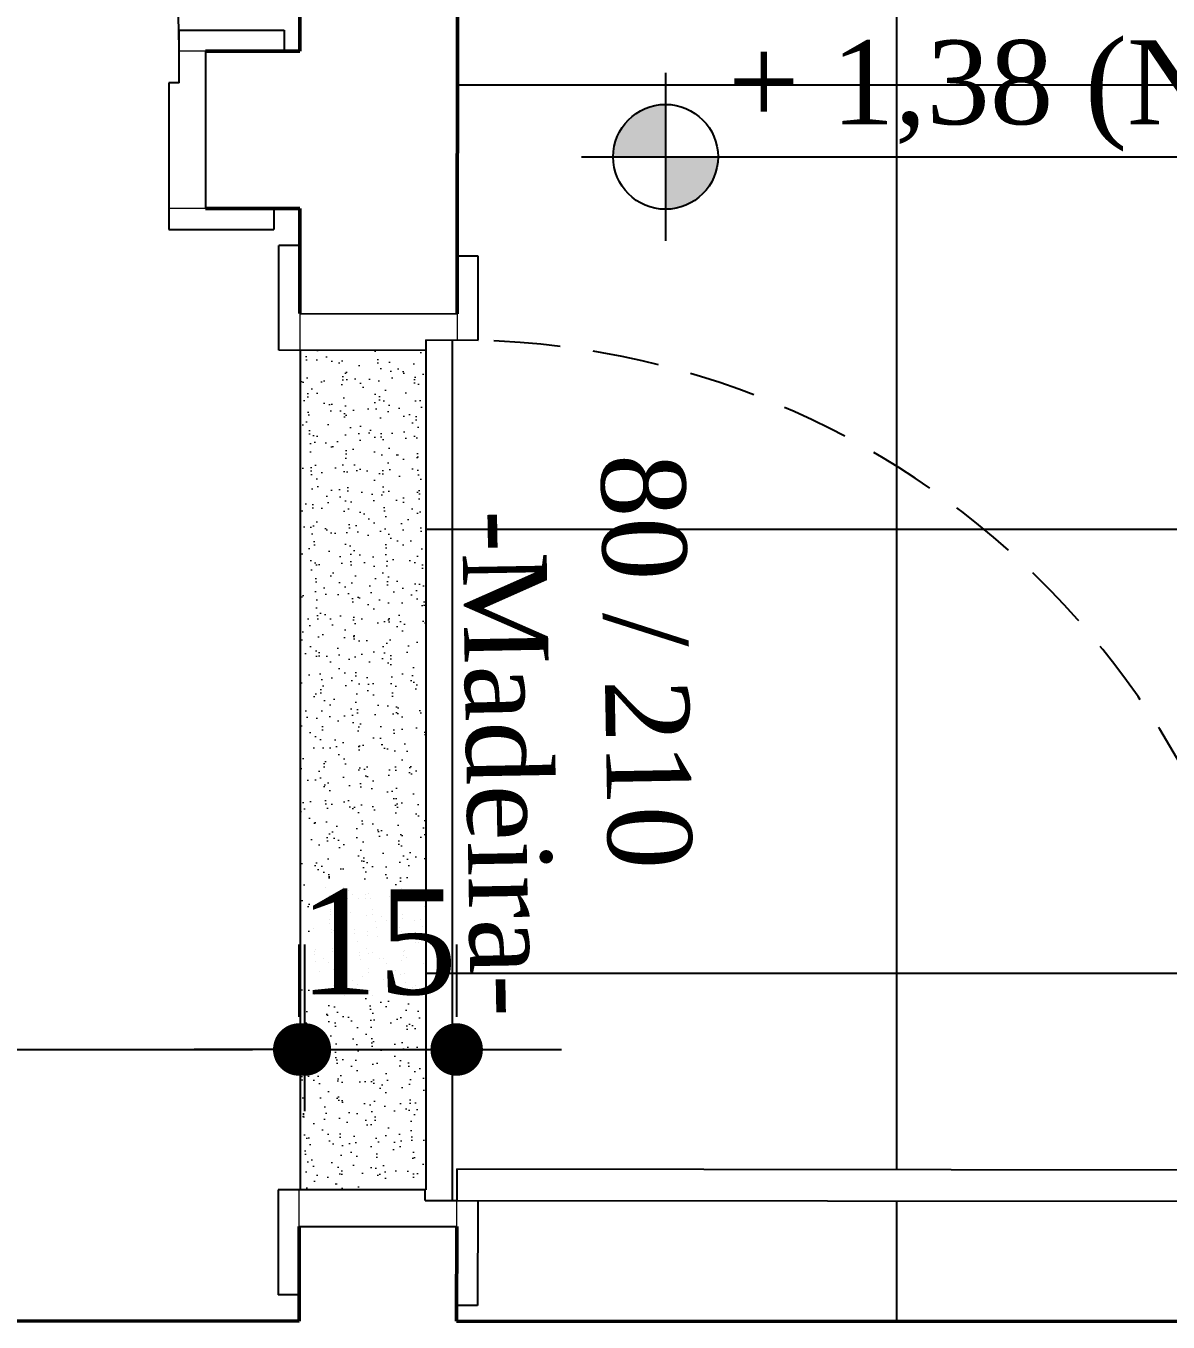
# Model space of a CAD drawing. Header units: centimetres. Extents: x -48696 to 156237, y -5617 to 29024.
# Drawn here: x -45172.8 to -45063.9, y 10665.7 to 10789.2 of the extents above; entities that cross this region are included whole.
import ezdxf

# ---------------------------------------------------------------- set-up
doc = ezdxf.new("R2010")
doc.units = ezdxf.units.CM
doc.linetypes.add('HIDDEN', pattern=[9.525, 6.35, -3.175])
doc.layers.add('A0 BV', color=7, linetype='Continuous', plot=False)
for name, color, linetype in [('ACESSORIOS', 2, 'Continuous'), ('Hachuria - Moveis', 1, 'Continuous'), ('Piso', 55, 'Continuous'), ('PN010', 1, 'Continuous'), ('PORTAS', 3, 'Continuous'), ('Portas-Cotas', 2, 'Continuous'), ('Portas-Projeção', 55, 'HIDDEN'), ('Texto', 2, 'Continuous')]:
    doc.layers.add(name, color=color, linetype=linetype)
for name, color, linetype, lineweight in [('Parede Baixa', 5, 'Continuous', 50), ('Pisos Externos', 15, 'Continuous', 9), ('Portas - Janelas', 2, 'Continuous', 20)]:
    doc.layers.add(name, color=color, linetype=linetype, lineweight=lineweight)
doc.styles.add('Valéria', font='romantic.ttf', dxfattribs={"height": 10})
doc.dimstyles.new('Cota - 50', dxfattribs={"dimtxt": 10, "dimasz": 5, "dimexe": 10, "dimexo": 20, "dimgap": 5, "dimtad": 1, "dimtxsty": 'Valéria', "dimblk": 'DOT', "dimcen": 0, "dimclrd": 12, "dimclre": 12, "dimclrt": 2, "dimazin": 2, "dimtfac": 1, "dimtix": 1, "dimtmove": 0, "dimatfit": 3, "dimldrblk": 'DOT', "dimfxl": 1, "dimarcsym": 0})

# ---------------------------------------------------------------- blocks, each defined once
blk = doc.blocks.new('_Dot')
at = {"color": 0, "linetype": 'ByBlock', "lineweight": -2}
blk.add_line((-0.5, 0), (-1, 0), dxfattribs=at)
at = {"color": 0, "linetype": 'ByBlock', "const_width": 0.5}
blk.add_lwpolyline([(-0.25, 0, 1), (0.25, 0, 1)], format="xyb", close=True, dxfattribs=at)
blk = doc.blocks.new('*D1820')
at = {"layer": 'A0 BV', "color": 12, "lineweight": -2, "transparency": 16777216}
for p, q in [((-45146.73, 10694.81), (-45146.73, 10701.68)), ((-45131.73, 10694.8), (-45131.73, 10701.68)), ((-45151.73, 10691.68), (-45156.73, 10691.68)), ((-45146.73, 10691.68), (-45131.73, 10691.68)), ((-45126.73, 10691.68), (-45121.73, 10691.68))]:
    blk.add_line(p, q, dxfattribs=at)
at = {"layer": 'Defpoints', "color": 0, "transparency": 16777216}
for p in [(-45131.73, 10691.68), (-45146.73, 10674.81), (-45131.73, 10674.8)]:
    blk.add_point(p, dxfattribs=at)
at = {"layer": 'A0 BV', "color": 12, "lineweight": -2, "transparency": 16777216, "xscale": 5, "yscale": 5, "zscale": 5}
blk.add_blockref('_Dot', (-45146.73, 10691.68), dxfattribs=at)
at = {"layer": 'A0 BV', "color": 12, "lineweight": -2, "transparency": 16777216, "xscale": 5, "yscale": 5, "zscale": 5, "rotation": 180}
blk.add_blockref('_Dot', (-45131.73, 10691.68), dxfattribs=at)
at = {"layer": 'A0 BV', "color": 2, "transparency": 16777216, "insert": (-45139.23, 10701.88), "char_height": 10, "attachment_point": 5, "style": 'Valéria'}
blk.add_mtext('15', dxfattribs=at)
blk = doc.blocks.new('*D1743')
at = {"layer": 'A0 BV', "color": 12, "lineweight": -2, "transparency": 16777216}
for p, q in [((-45146.19, 10685.81), (-45146.19, 10701.68)), ((-45430.18, 10691.68), (-45151.19, 10691.68)), ((-45435.18, 10671.68), (-45435.18, 10681.68))]:
    blk.add_line(p, q, dxfattribs=at)
at = {"layer": 'Defpoints', "color": 0, "transparency": 16777216}
for p in [(-45435.18, 10691.68), (-45146.19, 10691.68), (-45146.19, 10665.81)]:
    blk.add_point(p, dxfattribs=at)
at = {"layer": 'A0 BV', "color": 12, "lineweight": -2, "transparency": 16777216, "xscale": 5, "yscale": 5, "zscale": 5, "rotation": 180}
blk.add_blockref('_Dot', (-45435.18, 10691.68), dxfattribs=at)
at = {"layer": 'A0 BV', "color": 12, "lineweight": -2, "transparency": 16777216, "xscale": 5, "yscale": 5, "zscale": 5}
blk.add_blockref('_Dot', (-45146.19, 10691.68), dxfattribs=at)
at = {"layer": 'A0 BV', "color": 2, "transparency": 16777216, "insert": (-45290.69, 10701.85), "char_height": 10, "attachment_point": 5, "style": 'Valéria'}
blk.add_mtext('289', dxfattribs=at)

msp = doc.modelspace()

# ---------------------------------------------------------------- hatches: boundary and pattern name
at = {"layer": 'Piso'}
h = msp.add_hatch(dxfattribs=at)
h.set_pattern_fill('ANSI37', color=256, scale=13.333333, angle=45)
h.set_pattern_definition([(90, (-26378.48, -7504.41), (-42.33333, 3e-14), []), (180, (-26378.48, -7504.41), (-3e-14, -42.33333), [])])
edge = h.paths.add_edge_path()
edge.add_line((-44971.48966, 10828.9274), (-45131.63013, 10828.79819))
edge.add_line((-45131.63013, 10828.79819), (-45131.70075, 10767.29831))
edge.add_line((-45131.70075, 10767.29831), (-45129.67263, 10767.29598))
edge.add_line((-45129.67263, 10767.29598), (-45129.68185, 10759.27191))
edge.add_line((-45129.68185, 10759.27191), (-45134.68181, 10759.30173))
edge.add_line((-45134.68181, 10759.30173), (-45134.72624, 10677.80174))
edge.add_line((-45134.72624, 10677.80174), (-45134.72681, 10677.30174))
edge.add_line((-45134.72681, 10677.30174), (-45131.72682, 10677.29829))
edge.add_line((-45131.72682, 10677.29829), (-45131.72337, 10680.29829))
edge.add_line((-45131.72337, 10680.29829), (-45059.22342, 10680.21504))
edge.add_line((-45059.22342, 10680.21504), (-45059.2194, 10683.71504))
edge.add_line((-45059.2194, 10683.71504), (-45062.24019, 10683.80198))
edge.add_line((-45062.24019, 10683.80198), (-45062.24019, 10689.45098))
edge.add_line((-45062.24019, 10689.45098), (-45054.25316, 10689.45098))
edge.add_line((-45054.25316, 10689.45098), (-45053.90805, 10688.97676))
edge.add_line((-45053.90805, 10688.97676), (-45053.90805, 10683.52857))
edge.add_line((-45053.90805, 10683.52857), (-45056.7194, 10683.71217))
edge.add_line((-45056.7194, 10683.71217), (-45056.7194, 10680.21217))
edge.add_line((-45056.7194, 10680.21217), (-45052.72337, 10680.29829))
edge.add_line((-45052.72337, 10680.29829), (-45052.72687, 10677.20758))
edge.add_line((-45052.72687, 10677.20758), (-45056.72687, 10677.21218))
edge.add_line((-45056.72687, 10677.21218), (-45056.73088, 10673.71218))
edge.add_line((-45056.73088, 10673.71218), (-45053.98945, 10673.7222))
edge.add_line((-45053.98945, 10673.7222), (-45054.23433, 10670.70931))
edge.add_line((-45054.23433, 10670.70931), (-45054.23433, 10668.08058))
edge.add_line((-45054.23433, 10668.08058), (-45061.96585, 10668.08058))
edge.add_line((-45061.96585, 10668.08058), (-45061.73433, 10670.71792))
edge.add_line((-45061.73433, 10670.71792), (-45061.73433, 10673.96242))
edge.add_line((-45061.73433, 10673.96242), (-45059.23088, 10673.71505))
edge.add_line((-45059.23088, 10673.71505), (-45059.22686, 10677.21505))
edge.add_line((-45059.22686, 10677.21505), (-45129.72682, 10677.296))
edge.add_line((-45129.72682, 10677.296), (-45129.7383, 10667.296))
edge.add_line((-45129.7383, 10667.296), (-45131.73406, 10667.29717))
edge.add_line((-45131.73406, 10667.29717), (-45131.73494, 10665.7983))
edge.add_line((-45131.73494, 10665.7983), (-45021.80879, 10665.75054))
edge.add_line((-45021.80879, 10665.75054), (-45021.76177, 10746.35562))
edge.add_line((-45021.76177, 10746.35562), (-44975.86001, 10746.35562))
edge.add_line((-44975.86001, 10746.35562), (-44975.94739, 10748.29815))
edge.add_line((-44975.94739, 10748.29815), (-44977.58212, 10749.04235))
edge.add_line((-44977.58212, 10749.04235), (-44977.35093, 10766.84626))
edge.add_line((-44977.35093, 10766.84626), (-44973.28195, 10766.79342))
edge.add_line((-44973.28195, 10766.79342), (-44974.2835, 10762.20887))
edge.add_line((-44974.2835, 10762.20887), (-44975.86001, 10750.68333))
edge.add_line((-44975.86001, 10750.68333), (-44971.65624, 10750.68333))
edge.add_line((-44971.65624, 10750.68333), (-44971.63826, 10781.50634))
edge.add_line((-44971.63826, 10781.50634), (-44976.04809, 10781.50634))
edge.add_line((-44976.04809, 10781.50634), (-44976.04809, 10783.78942))
edge.add_line((-44976.04809, 10783.78942), (-44978.99405, 10783.78942))
edge.add_line((-44978.99405, 10783.78942), (-44978.99405, 10768.3739))
edge.add_line((-44978.99405, 10768.3739), (-45030.63781, 10766.72878))
edge.add_line((-45030.63781, 10766.72878), (-45036.45929, 10772.00274))
edge.add_line((-45036.45929, 10772.00274), (-45038.21912, 10780.2517))
edge.add_line((-45038.21912, 10780.2517), (-45038.21912, 10806.08047))
edge.add_line((-45038.21912, 10806.08047), (-45025.08717, 10810.00213))
edge.add_line((-45025.08717, 10810.00213), (-44978.99405, 10807.33204))
edge.add_line((-44978.99405, 10807.33204), (-44978.99405, 10789.96287))
edge.add_line((-44978.99405, 10789.96287), (-44976.85741, 10790.06036))
edge.add_line((-44976.85741, 10790.06036), (-44976.83892, 10791.95437))
edge.add_line((-44976.83892, 10791.95437), (-44974.72738, 10791.93376))
edge.add_line((-44974.72738, 10791.93376), (-44974.70921, 10794.56282))
edge.add_line((-44974.70921, 10794.56282), (-44971.63111, 10793.76409))
edge.add_line((-44971.63111, 10793.76409), (-44971.61965, 10813.40815))
edge.add_line((-44971.61965, 10813.40815), (-44976.54993, 10813.41103))
edge.add_line((-44976.54993, 10813.41103), (-44976.55052, 10812.39119))
edge.add_line((-44976.55052, 10812.39119), (-44978.69298, 10812.98))
edge.add_line((-44978.69298, 10812.98), (-44981.37182, 10819.99066))
edge.add_line((-44981.37182, 10819.99066), (-44981.37182, 10827.02748))
edge.add_line((-44981.37182, 10827.02748), (-44971.61171, 10827.02178))
edge.add_line((-44971.61171, 10827.02178), (-44971.6106, 10828.9273))
at = {"layer": 'Pisos Externos'}
h = msp.add_hatch(dxfattribs=at)
h.set_pattern_fill('AR-SAND', color=256, scale=0.05, angle=135)
h.set_pattern_definition([(172.5, (-26378.4815, -7504.4114), (-1.67376745, -1.78690674), [0, -1.9304, 0, -2.159, 0, -2.06375]), (142.5, (-26378.4815, -7504.4114), (-4.12366426, -0.94505464), [0, -1.0414, 0, -1.7399, 0, -0.66675]), (102.5, (-26377.3769, -7505.516), (-2.80166156, 2.79149913), [0, -0.635, 0, -2.286, 0, -2.9845]), (92.5, (-26377.377, -7505.516), (-3.4877539, 1.91140555), [0, -0.3175, 0, -1.4986, 0, -1.7145])])
h.paths.add_polyline_path([(-45134.68297, 10758.30173), (-45146.63381, 10758.31545), (-45146.63381, 10678.31541), (-45134.68297, 10678.30169)])
at = {"layer": 'Portas - Janelas'}
h = msp.add_hatch(color=256, dxfattribs=at)
edge = h.paths.add_edge_path()
edge.add_arc((-45111.82581, 10776.75204), 5, 90, 180)
edge.add_line((-45116.82581, 10776.75204), (-45111.82581, 10776.75204))
edge.add_line((-45111.82581, 10776.75204), (-45111.82581, 10781.75204))
edge = h.paths.add_edge_path()
edge.add_arc((-45111.82581, 10776.75204), 5, 270, 360)
edge.add_line((-45106.82581, 10776.75204), (-45111.82581, 10776.75204))
edge.add_line((-45111.82581, 10776.75204), (-45111.82581, 10771.75204))

# ---------------------------------------------------------------- linework, layer by layer
at = {"color": 5}
for p, q in [((-45155.66435, 10786.81998), (-45155.6731, 10771.81999)), ((-45146.67894, 10761.80703), (-45131.67894, 10761.79828)), ((-45146.72968, 10674.80704), (-45131.72969, 10674.79829))]:
    msp.add_line(p, q, dxfattribs=at)
at = {"layer": 'ACESSORIOS', "color": 2, "linetype": 'Continuous'}
for q in [(-45134.68296, 10758.30173), (-45129.68182, 10759.29599)]:
    msp.add_line((-45134.68181, 10759.30173), q, dxfattribs=at)
at = {"layer": 'ACESSORIOS'}
msp.add_line((-45134.68296, 10758.30173), (-45148.68295, 10758.3178), dxfattribs=at)
at = {"layer": 'Hachuria - Moveis'}
msp.add_circle((-45111.82581, 10776.75204), 5, dxfattribs=at)
at = {"layer": 'Parede Baixa'}
for p, q in [((-45146.66436, 10786.81474), (-45146.55845, 10968.39704)), ((-45131.67894, 10761.79828), (-45131.58912, 10915.79825)), ((-45155.66435, 10786.81998), (-45146.66436, 10786.81474)), ((-45155.6731, 10771.81999), (-45146.6731, 10771.81474)), ((-45146.67894, 10761.80703), (-45146.6731, 10771.81474)), ((-45146.73493, 10665.80705), (-45146.72968, 10674.80704)), ((-45131.73494, 10665.7983), (-45131.72969, 10674.79829)), ((-45260.18077, 10665.87321), (-45146.73493, 10665.80705)), ((-45131.73494, 10665.7983), (-44971.7058, 10665.70496))]:
    msp.add_line(p, q, dxfattribs=at)
at = {"layer": 'PN010'}
for p, q in [((-45111.82581, 10784.75204), (-45111.82581, 10768.75204)), ((-45119.82581, 10776.75204), (-45042.59606, 10776.75204)), ((-45146.63381, 10758.30699), (-45146.63381, 10678.30694)), ((-45134.68297, 10758.29327), (-45134.68297, 10678.30136))]:
    msp.add_line(p, q, dxfattribs=at)
at = {"layer": 'PORTAS', "color": 2, "linetype": 'Continuous'}
for p, q in [((-45158.16435, 10788.81998), (-45148.16435, 10788.81998)), ((-45158.16435, 10783.81998), (-45158.16435, 10788.81998)), ((-45148.16435, 10788.81998), (-45148.16435, 10786.81998)), ((-45159.16435, 10783.81998), (-45159.16435, 10769.81998)), ((-45158.16435, 10783.81998), (-45159.16435, 10783.81998)), ((-45149.16727, 10771.81998), (-45149.16727, 10769.81998)), ((-45159.16435, 10769.81998), (-45149.16727, 10769.81998)), ((-45148.68295, 10758.31498), (-45148.67147, 10768.31497)), ((-45146.67147, 10768.31267), (-45148.67147, 10768.31497)), ((-45146.67147, 10768.31267), (-45148.67147, 10768.31497)), ((-45129.67263, 10767.29598), (-45131.67574, 10767.29828)), ((-45129.68182, 10759.29599), (-45129.67263, 10767.29598)), ((-45131.72337, 10680.29829), (-45131.72682, 10677.29829)), ((-45131.72337, 10680.29829), (-45052.72342, 10680.20758)), ((-45148.72565, 10678.31781), (-45148.73715, 10668.30934)), ((-45134.72567, 10678.30174), (-45148.72565, 10678.31781)), ((-45134.72681, 10677.30174), (-45134.72567, 10678.30174)), ((-45134.72681, 10677.30174), (-45131.72682, 10677.29829)), ((-45131.72682, 10677.29829), (-45052.72687, 10677.20758)), ((-45129.72682, 10677.296), (-45129.7383, 10667.296)), ((-45146.73715, 10668.30705), (-45148.73715, 10668.30934)), ((-45129.7383, 10667.296), (-45131.7383, 10667.2983))]:
    msp.add_line(p, q, dxfattribs=at)
at = {"layer": 'Portas - Janelas'}
for p, q in [((-45155.66435, 10786.81998), (-45158.16435, 10786.81998)), ((-45155.66727, 10771.81998), (-45159.16727, 10771.81998)), ((-45146.67893, 10761.81268), (-45146.68295, 10758.31268)), ((-45131.67894, 10761.79828), (-45131.68181, 10759.29828)), ((-45146.72968, 10674.80704), (-45146.72567, 10678.30704)), ((-45131.72969, 10674.79829), (-45131.72682, 10677.29829))]:
    msp.add_line(p, q, dxfattribs=at)
at = {"layer": 'Portas-Projeção'}
for centre, start, end in [((-45237.17017, 10786.87073), 0, 90), ((-45131.72337, 10680.29829), 359.9342109, 88.519192)]:
    msp.add_arc(centre, 79, start, end, dxfattribs=at)

# ---------------------------------------------------------------- texts
at = {"layer": 'Portas-Cotas', "insert": (-45120.19133, 10719.08033), "char_height": 8, "attachment_point": 5, "rotation": 271.0238936, "style": 'Valéria'}
msp.add_mtext('\\pxi-2.3669;80 / 210\\P\\pi0;-Madeira-', dxfattribs=at)
at = {"layer": 'Texto', "insert": (-45105.86233, 10787.85855), "char_height": 8, "attachment_point": 1, "style": 'Valéria'}
msp.add_mtext('+ 1,38 (N.O.)', dxfattribs=at)

# ---------------------------------------------------------------- dimensions: what is measured, and where the dimension line sits
at = {"layer": 'A0 BV'}
for base, p1, p2, picture, middle in [((-45146.18868, 10691.68276), (-45435.18397, 10691.68276), (-45146.18868, 10665.80673), '*D1743', (-45290.68632, 10701.84548)), ((-45131.72969, 10691.68276), (-45146.72968, 10674.80704), (-45131.72969, 10674.79829), '*D1820', (-45139.22969, 10701.87507))]:
    dim = msp.add_linear_dim(base=base, p1=p1, p2=p2, dimstyle='Cota - 50', dxfattribs=at)
    dim.commit()
    dim.dimension.update_dxf_attribs({"geometry": picture, "text_midpoint": middle})

doc.saveas('drawing.dxf')
